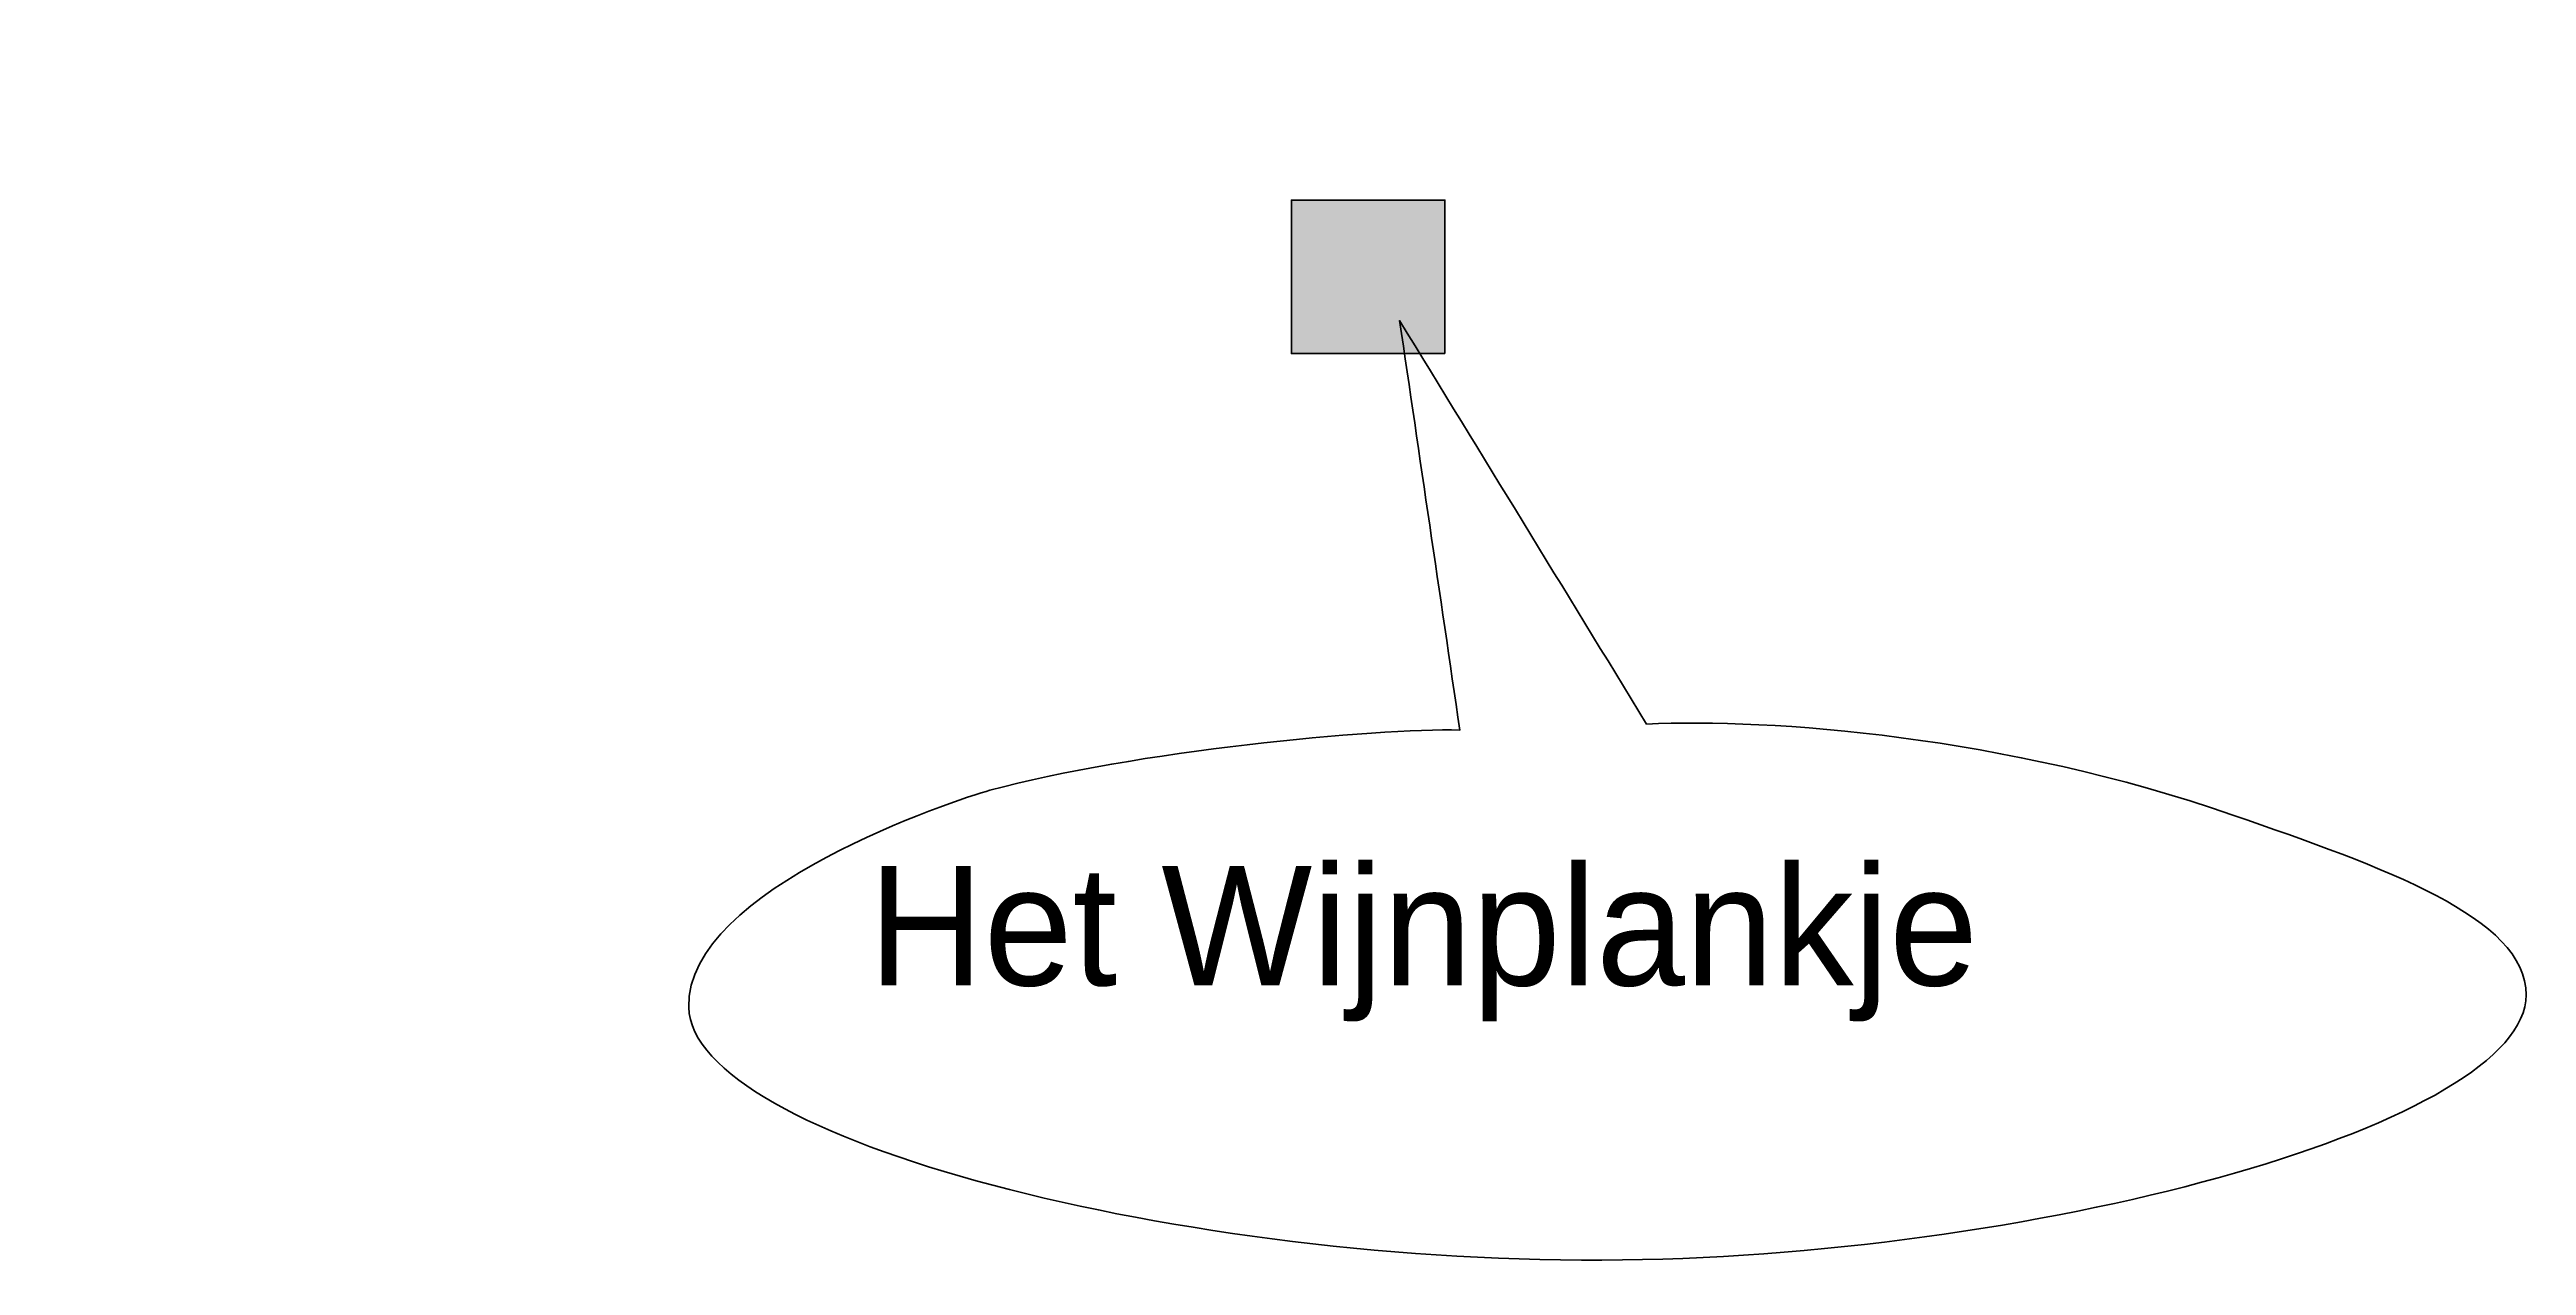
# Model space of a CAD drawing. Extents: x 27 to 438, y -383 to -181.
import ezdxf

# ---------------------------------------------------------------- set-up
doc = ezdxf.new("R2010")
doc.units = 0
doc.header["$MEASUREMENT"] = 0
doc.layers.add('Laag 1', color=7, linetype='Continuous', lineweight=0)

# ---------------------------------------------------------------- blocks, each defined once
blk = doc.blocks.new('Block_1')
at = {"layer": 'Laag 1', "color": 250, "lineweight": 35, "true_color": 0x1d1d1b}
for points in [[(243.87, -180.99)], [(245.78, -185.27)]]:
    blk.add_lwpolyline(points, dxfattribs=at)
blk = doc.blocks.new('Block_0')
at = {"layer": 'Laag 1', "true_color": 0xe30613, "transparency": 33554687}
h = blk.add_hatch(color=12, dxfattribs=at)
h.dxf.hatch_style = 2
h.paths.add_polyline_path([(258.53, -231.5), (233.03, -231.5), (233.03, -206), (258.53, -206)])
at = {"layer": 'Laag 1', "color": 250, "lineweight": 35, "true_color": 0x1d1d1b}
blk.add_lwpolyline([(258.53, -231.5), (233.03, -231.5), (233.03, -206), (258.53, -206)], close=True, dxfattribs=at)
blk.add_open_spline([(292, -293), (278.33, -270.67), (264.67, -248.33), (251, -226), (254.33, -248.67), (257.67, -271.33), (261, -294), (247.18, -293.66), (206.66, -297.54), (183, -304.01), (177.66, -305.47), (132.48, -320.28), (133, -340.03), (133.58, -361.98), (215.34, -382.92), (288, -382), (358.98, -381.1), (437.92, -359.14), (438, -338), (438.05, -325.08), (414.3, -316.82), (389.31, -308.12), (351.57, -294.98), (312.65, -292.05), (292, -293)], degree=3, knots=[0, 0, 0, 0, 1, 1, 1, 2, 2, 2, 3, 3, 3, 4, 4, 4, 5, 5, 5, 6, 6, 6, 7, 7, 7, 8, 8, 8, 8], dxfattribs=at)
at = {"layer": 'Laag 1'}
blk.add_blockref('Block_1', (0, 0), dxfattribs=at)
at = {"layer": 'Laag 1', "insert": (162.84, -342.4), "char_height": 0.2, "attachment_point": 7}
blk.add_mtext('\\C250;\\c1776925;\\FAlgerian|b0|i0|c1;\\H19.824000;\\W1.000000;Het Wijnplankje ', dxfattribs=at)

msp = doc.modelspace()

# ---------------------------------------------------------------- linework, layer by layer
at = {"layer": 'Laag 1', "color": 250, "lineweight": 35, "true_color": 0x1d1d1b}
msp.add_lwpolyline([(26.9, -373.22)], dxfattribs=at)

# ---------------------------------------------------------------- block references
at = {"layer": 'Laag 1'}
msp.add_blockref('Block_0', (0, 0), dxfattribs=at)

doc.saveas('drawing.dxf')
